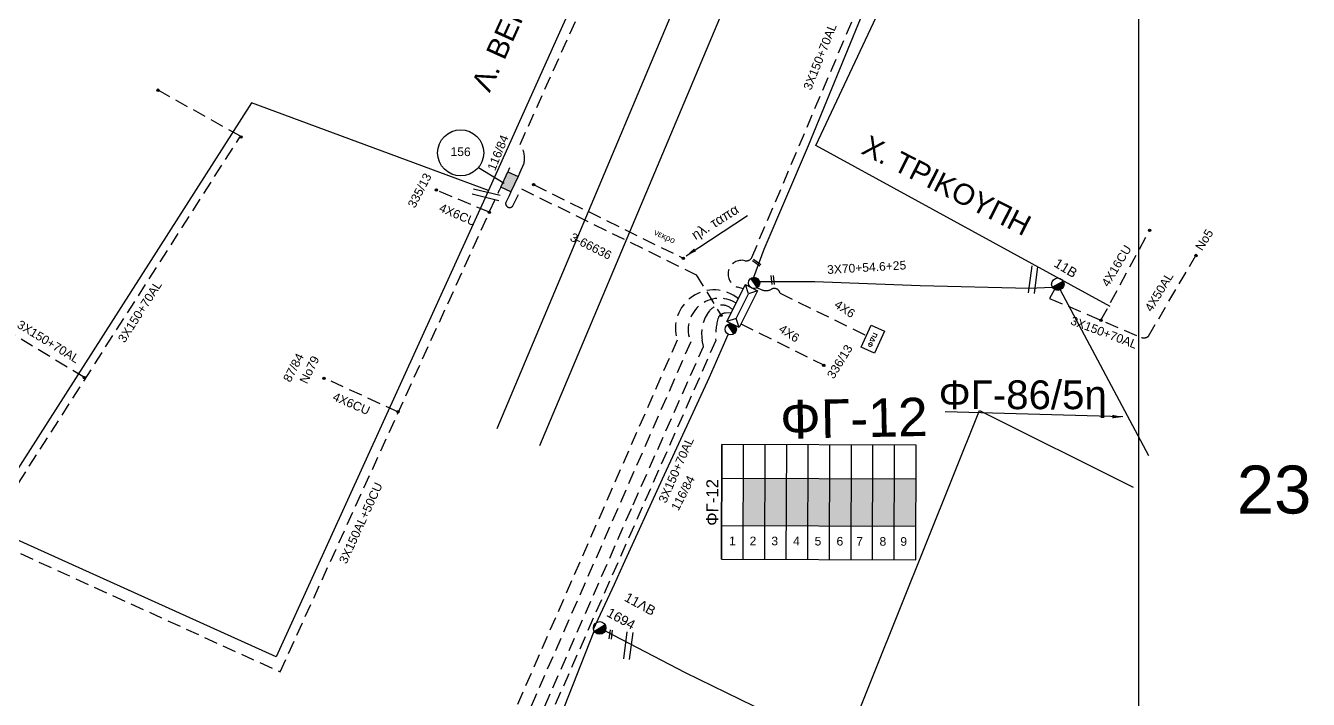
# Model space of a CAD drawing. Header units: millimetres. Extents: x 2662 to 4998, y 438 to 1235.
# Drawn here: x 4797.9 to 4918.8, y 846.5 to 909.9 of the extents above; entities that cross this region are included whole.
import ezdxf
from ezdxf.enums import TextEntityAlignment as Align

# ---------------------------------------------------------------- set-up
doc = ezdxf.new("R2010")
doc.units = ezdxf.units.MM
doc.linetypes.add('DASHED', pattern=[19.05, 12.7, -6.35])
for name, color, linetype in [('Link Box 4 Διευθύνσεων', 7, 'Continuous'), ('Pillar Δημοτικού Φωτισμού', 7, 'Continuous'), ('Άγνωστα', 7, 'Continuous'), ('Ασφαλειοκιβώτια Χ.Τ 9 αναχωρήσεων', 7, 'Continuous'), ('Γυμνά εναέρια ΧΤ και ΦΟΠ (3Φ)   4x50+16AL', 7, 'Continuous'), ('Επιγραφές - Σχήματα', 7, 'Continuous'), ('Καλώδια ΧΤ   3x150+50CU', 7, 'DASHED'), ('Καλώδια ΧΤ   3x150+70AL', 7, 'DASHED'), ('Καλώδια ΧΤ   3x150AL+50CU', 7, 'DASHED'), ('Καλώδια ΧΤ   4x50AL', 7, 'DASHED'), ('Καλώδια ΧΤ   4x6CU', 7, 'DASHED'), ('Μηχανική τομή', 7, 'Continuous'), ('Στύλος ΦΜ', 7, 'Continuous'), ('Στύλος ΦΜ @ 1', 7, 'Continuous'), ('Συνδέσεις', 7, 'Continuous'), ('Συνεστραμμένα ΧΤ   3x70+54.6+25 AL', 7, 'SYN_LINE'), ('Τομή', 7, 'Continuous'), ('Υποσταθμός εναέριος 2 στύλων', 7, 'Continuous'), ('Υποσταθμός πόλεως', 7, 'Continuous'), ('Υπόβαθρο ΔΕΗ', 7, 'Continuous'), ('Υπόγεια καλώδια Παροχών ΧΤ   4x16CU', 7, 'DASHED'), ('Υπόγεια καλώδια Παροχών ΧΤ   4x6', 7, 'DASHED')]:
    doc.layers.add(name, color=color, linetype=linetype)
doc.styles.add('arial', font='ARIAL.TTF')
doc.styles.get("Standard").update_dxf_attribs({"font": 'ARIAL.TTF'})
doc.linetypes.add('SYN_LINE', pattern='A,0.5,-0.0001,["/\\/\\/\\/",Standard,S=0.1,R=0,X=0,Y=-0.05],-0.25', length=0.7501)
doc.dimstyles.new('ISO-25', dxfattribs={"dimtxt": 2.5, "dimasz": 2.5, "dimexe": 1.25, "dimexo": 0.625, "dimtad": 1, "dimtxsty": 'Standard', "dimcen": 2.5, "dimadec": 0, "dimazin": 0, "dimtfac": 1, "dimtmove": 0, "dimatfit": 3, "dimfxl": 1, "dimarcsym": 0})

# ---------------------------------------------------------------- blocks, each defined once
blk = doc.blocks.new('ΤΟΜΗ')
at = {"layer": 'Τομή', "ltscale": 40}
for p, q in [((-5.68, 0), (5.68, 0)), ((5.68, -2.33), (-5.68, -2.33))]:
    blk.add_line(p, q, dxfattribs=at)
blk = doc.blocks.new('ΜΗΧΑΝΙΚΗ ΤΟΜΗ')
at = {"layer": 'Μηχανική τομή', "ltscale": 40}
for p, q in [((-1.89, 0.78), (1.89, 0.78)), ((1.89, 0), (-1.89, 0))]:
    blk.add_line(p, q, dxfattribs=at)
blk = doc.blocks.new('ΥΠΑΡΧΩΝ ΤΣΙΜΕΝΤΕΝΙΟΣ ΣΤΥΛΟΣ')
at = {"layer": 'Στύλος ΦΜ'}
blk.add_hatch(color=7, dxfattribs=at).paths.add_polyline_path([(-1.29, -2.28, 0.574793), (2.62, 0, 0.268822), (1.3, 2.27)])
at = {"layer": 'Στύλος ΦΜ', "color": 7}
blk.add_line((-1.29, -2.28), (1.3, 2.27), dxfattribs=at)
blk.add_circle((0, 0), 2.62, dxfattribs=at)
at = {"layer": 'Στύλος ΦΜ', "flags": 4}
for tag, p in [('ΑΡΙΘΜΟΣ', (-4.68, 8.05)), ('ΤΥΠΟΣ', (-4.91, 3.03))]:
    blk.add_attdef(tag, p, '', height=4, dxfattribs=at)
blk = doc.blocks.new('ΥΠΟΣΤΑΘΜΟΣ ΕΝΑΕΡΙΟΣ ΕΠΙ 2 ΣΤΥΛΩΝ')
at = {"layer": 'Υποσταθμός εναέριος 2 στύλων', "linetype": 'Continuous'}
for points in [[(-11.97, -2.11, 0.574793), (-8.45, -0.07, 0.268822), (-9.64, 1.98)], [(9.68, -2.15, 0.574793), (13.19, -0.1, 0.268822), (12.01, 1.95)]]:
    blk.add_hatch(color=256, dxfattribs=at).paths.add_polyline_path(points)
for p, q in [((-11.97, -2.11), (-9.64, 1.98)), ((9.68, -2.15), (12.01, 1.95))]:
    blk.add_line(p, q, dxfattribs=at)
for centre in [(-10.81, -0.07), (10.84, -0.1)]:
    blk.add_circle(centre, 2.36, dxfattribs=at)
at = {"layer": 'Υποσταθμός πόλεως', "linetype": 'Continuous', "ltscale": 40}
blk.add_lwpolyline([(-8.57, 2.82), (8.57, 2.82), (8.57, -2.82), (-8.57, -2.82)], close=True, dxfattribs=at)
for points in [[(-5.75, 0), (-8.57, 2.82)], [(-8.57, -2.82), (-5.75, 0)], [(-5.75, 0), (5.75, 0)], [(5.75, 0), (8.57, 2.82)], [(8.57, -2.82), (5.75, 0)]]:
    blk.add_lwpolyline(points, dxfattribs=at)
at = {"layer": 'Υποσταθμός εναέριος 2 στύλων', "ltscale": 40, "flags": 1}
for tag, p in [('ΜΕΤΑΣΧΗΜΑΤΙΣΜΟΣ', (14.09, 2.51)), ('ΙΣΧΥΣ', (14.07, -0.28)), ('ΑΡΙΘΜΟΣ', (14.19, -3))]:
    blk.add_attdef(tag, p, '', height=1.8, dxfattribs=at)
blk = doc.blocks.new('LINK BOX 4 ΑΝΑΧΩΡΗΣΕΩΝ')
at = {"layer": 'Link Box 4 Διευθύνσεων', "ltscale": 40}
blk.add_hatch(color=256, dxfattribs=at).paths.add_polyline_path([(-3.54, 0), (-3.54, -4.67), (3.54, -4.67), (3.54, 0)])
for p, q in [((-3.54, 0), (-5.33, 0)), ((5.33, 0), (3.54, 0)), ((-3.54, -4.67), (-5.33, -4.67)), ((5.33, -4.67), (3.54, -4.67))]:
    blk.add_line(p, q, dxfattribs=at)
blk.add_lwpolyline([(-3.54, -4.67), (-3.54, 0), (3.54, 0), (3.54, -4.67)], close=True, dxfattribs=at)
blk = doc.blocks.new('_ΣΥΝΔΕΣΗ')
at = {"layer": 'Συνδέσεις', "linetype": 'SYN_LINE', "ltscale": 40}
blk.add_hatch(color=256, dxfattribs=at).paths.add_polyline_path([(0.5, -0.01, 1), (-0.5, -0.01, 1)])
at = {"layer": 'Συνδέσεις'}
blk.add_circle((0, -0.01), 0.5, dxfattribs=at)
blk = doc.blocks.new('ΑΣΦΑΛΕΙΟΚΙΒΩΤΙΟ ΥΠΟΣΤΑΘΜΟΥ 9 ΑΝΑΧΩΡΗΣΕΩΝ')
at = {"layer": 'Ασφαλειοκιβώτια Χ.Τ 9 αναχωρήσεων', "ltscale": 40}
for p, q in [((-23.8, 40.36), (24.02, 40.36)), ((-9.72, 40.36), (-9.72, -40.64)), ((9.94, 40.36), (9.94, -40.64)), ((-23.8, 31.36), (24.02, 31.36)), ((-23.8, 22.36), (24.02, 22.36)), ((-23.8, 13.36), (24.02, 13.36)), ((-23.8, 4.36), (24.02, 4.36)), ((-23.8, -4.64), (24.02, -4.64)), ((-23.8, -13.64), (24.02, -13.64)), ((-23.8, -22.64), (24.02, -22.64)), ((-23.8, -31.64), (24.02, -31.64))]:
    blk.add_line(p, q, dxfattribs=at)
at = {"layer": 'Ασφαλειοκιβώτια Χ.Τ 9 αναχωρήσεων'}
blk.add_lwpolyline([(-23.8, -40.64), (24.02, -40.64), (24.02, 40.36), (-23.8, 40.36)], close=True, dxfattribs=at)
for s, p in [('1', (-17.96, 37.24)), ('2', (-17.96, 28.67)), ('3', (-17.96, 19.6)), ('4', (-17.96, 10.58)), ('5', (-17.96, 1.57)), ('6', (-17.96, -7.57)), ('7', (-17.96, -15.81)), ('8', (-17.96, -25.5)), ('9', (-17.96, -34.19))]:
    blk.add_text(s, height=3.6, rotation=270, dxfattribs=at).set_placement(p)
at = {"layer": 'Ασφαλειοκιβώτια Χ.Τ 9 αναχωρήσεων', "ltscale": 40}
for tag, height, p in [('ΟΝΟΜΑ', 5, (-0.16, 44.31)), ('ΚΕΙΜΕΝΟ 1', 2, (17.06, 35.59)), ('ΚΕΙΜΕΝΟ 2', 2, (17.06, 26.88)), ('ΚΕΙΜΕΝΟ 3', 2, (17.06, 17.69)), ('ΚΕΙΜΕΝΟ 4', 2, (17.06, 8.71)), ('ΚΕΙΜΕΝΟ 5', 2, (17.06, -0.13)), ('ΚΕΙΜΕΝΟ 6', 2, (17.06, -9.05)), ('ΚΕΙΜΕΝΟ 7', 2, (17.06, -18.13)), ('ΚΕΙΜΕΝΟ 8', 2, (17.06, -26.85)), ('ΚΕΙΜΕΝΟ 9', 2, (17.06, -35.99)), ('ΣΧ', 2, (-0.1, -42.64))]:
    blk.add_attdef(tag, text='', height=height, dxfattribs=at).set_placement(p, align=Align.MIDDLE_CENTER)
blk = doc.blocks.new('PILLAR ΔΗΜΟΤΙΚΟΥ ΦΩΤΙΣΜΟΥ')
at = {"layer": 'Pillar Δημοτικού Φωτισμού', "ltscale": 40}
for p, q in [((-3.64, 2), (3.07, 2)), ((-3.64, -2), (-3.64, 2)), ((3.07, 2), (3.07, -2)), ((3.07, -2), (-3.64, -2))]:
    blk.add_line(p, q, dxfattribs=at)
at = {"layer": 'Pillar Δημοτικού Φωτισμού', "insert": (-2.13, 0.69), "char_height": 1.3575, "width": 109.961, "attachment_point": 1}
blk.add_mtext('{\\fArial|b1|i0|c161|p34;ΠΔΦ}', dxfattribs=at)

msp = doc.modelspace()

# ---------------------------------------------------------------- hatches: boundary and pattern name
at = {"layer": 'Ασφαλειοκιβώτια Χ.Τ 9 αναχωρήσεων'}
h = msp.add_hatch(color=6, dxfattribs=at)
h.dxf.hatch_style = 1
h.paths.add_polyline_path([(4865.51, 867.29), (4865.49, 862.84), (4867.53, 862.84), (4867.54, 867.28)])
h = msp.add_hatch(color=85, dxfattribs=at)
h.dxf.hatch_style = 1
h.paths.add_polyline_path([(4867.54, 867.28), (4867.53, 862.84), (4869.56, 862.83), (4869.57, 867.27)])
h = msp.add_hatch(color=27, dxfattribs=at)
h.dxf.hatch_style = 1
h.paths.add_polyline_path([(4869.57, 867.27), (4869.56, 862.83), (4871.59, 862.82), (4871.61, 867.27)])
h = msp.add_hatch(color=1, dxfattribs=at)
h.dxf.hatch_style = 1
h.paths.add_polyline_path([(4871.61, 867.27), (4871.59, 862.82), (4873.63, 862.82), (4873.64, 867.26)])
h = msp.add_hatch(color=2, dxfattribs=at)
h.dxf.hatch_style = 1
h.paths.add_polyline_path([(4873.64, 867.26), (4873.63, 862.82), (4875.66, 862.81), (4875.68, 867.25)])
h = msp.add_hatch(color=133, dxfattribs=at)
h.dxf.hatch_style = 1
h.paths.add_polyline_path([(4875.68, 867.25), (4875.66, 862.81), (4877.69, 862.8), (4877.71, 867.24)])
h = msp.add_hatch(color=30, dxfattribs=at)
h.dxf.hatch_style = 1
h.paths.add_polyline_path([(4877.71, 867.24), (4877.69, 862.8), (4879.73, 862.79), (4879.74, 867.24)])
h = msp.add_hatch(color=173, dxfattribs=at)
h.dxf.hatch_style = 1
h.paths.add_polyline_path([(4879.74, 867.24), (4879.73, 862.79), (4881.76, 862.79), (4881.78, 867.23)])

# ---------------------------------------------------------------- linework, layer by layer
at = {"layer": 'Άγνωστα', "color": 27}
msp.add_lwpolyline([(4866.5, 886.22), (4867.47, 888.88), (4871.66, 898.64), (4876.83, 911.25), (4880.87, 918.78), (4882.71, 923.06)], dxfattribs=at)
at = {"layer": 'Άγνωστα', "color": 30}
msp.add_lwpolyline([(4833.41, 798.68), (4835.08, 805.68), (4836.59, 813.42), (4838.18, 820.62), (4841.77, 828.64), (4841.77, 828.64), (4846.1, 839.15), (4848.25, 844.77), (4851.46, 852.89), (4851.39, 853.09), (4853.37, 857.32), (4854.21, 859.2), (4857.9, 867.24), (4862.31, 876.8), (4864.08, 880.84)], dxfattribs=at)
at = {"layer": 'Γυμνά εναέρια ΧΤ και ΦΟΠ (3Φ)   4x50+16AL', "color": 6, "ltscale": 40}
msp.add_lwpolyline([(4852.49, 852.91), (4860.04, 849), (4874.19, 842.08), (4874.19, 842.08), (4899.78, 829.99), (4905.35, 827.55)], dxfattribs=at)
at = {"layer": 'Επιγραφές - Σχήματα'}
for points in [[(4902.79, 717.58), (4902.79, 1215.67)], [(4840.55, 896.55), (4842.98, 895.08)]]:
    msp.add_lwpolyline(points, dxfattribs=at)
msp.add_circle((4838.87, 897.94), 2.17, dxfattribs=at)
at = {"layer": 'Καλώδια ΧΤ   3x150+70AL', "color": 30, "linetype": 'DASHED', "ltscale": 0.1}
msp.add_lwpolyline([(4844.44, 896.07), (4844.84, 896.96, 0.209238), (4844.47, 898.72), (4858.11, 929.04), (4856.78, 929.71), (4863.27, 942.56)], format="xyb", dxfattribs=at)
at = {"layer": 'Καλώδια ΧΤ   3x150+70AL', "color": 133, "ltscale": 0.1}
msp.add_lwpolyline([(4865.5, 885.12), (4864.98, 885.28, -0.969353), (4865.66, 887.78, 0.341384), (4866.3, 888.07), (4876.67, 912.5), (4882.47, 924.69), (4887.15, 935.2), (4887.15, 935.2), (4887.15, 935.2), (4887.15, 935.2), (4887.15, 935.2)], format="xyb", dxfattribs=at)
at = {"layer": 'Καλώδια ΧΤ   3x150+70AL', "color": 151, "ltscale": 0.1}
for points in [[(4793.22, 862.4), (4794.11, 862.01), (4818.12, 899.5), (4810.34, 903.84)], [(4803.41, 876.77), (4796.6, 880.9)]]:
    msp.add_lwpolyline(points, dxfattribs=at)
msp.add_lwpolyline([(4793.04, 862.47), (4793.04, 862.47), (4793, 861.84, 0.531836), (4794.36, 860.8, 0.090281), (4794.69, 860.98, -0.354222), (4795.66, 860.98), (4821.86, 849.06), (4842.5, 894.38), (4842.5, 894.38), (4842.5, 894.38)], format="xyb", dxfattribs=at)
at = {"layer": 'Καλώδια ΧΤ   3x150+70AL', "color": 27, "ltscale": 0.1}
msp.add_lwpolyline([(4894.83, 885.07), (4894.37, 884.23), (4903.02, 880.55, 0.213342), (4903.51, 880.56, 0.213342)], format="xyb", dxfattribs=at)
at = {"layer": 'Καλώδια ΧΤ   3x150+70AL', "color": 27, "linetype": 'SYN_LINE', "ltscale": 10}
msp.add_lwpolyline([(4895.37, 885.03), (4903.69, 869.45)], dxfattribs=at)
at = {"layer": 'Καλώδια ΧΤ   3x150+70AL', "color": 173, "ltscale": 0.1}
msp.add_lwpolyline([(4864.36, 882.86), (4864.36, 882.86), (4863.81, 882.85, 0.331436), (4863.11, 882.3, 0.083195), (4862.9, 880.25), (4846.72, 843.58), (4853.23, 840.9)], format="xyb", dxfattribs=at)
at = {"layer": 'Καλώδια ΧΤ   3x150AL+50CU', "color": 173, "linetype": 'DASHED', "ltscale": 0.1}
msp.add_lwpolyline([(4843.44, 893.9), (4843.12, 893.27, 0.755611), (4843.75, 892.89), (4844.59, 894.55), (4861.07, 886.46), (4863.37, 882.69)], format="xyb", dxfattribs=at)
at = {"layer": 'Καλώδια ΧΤ   3x150AL+50CU', "linetype": 'DASHED', "ltscale": 0.1}
msp.add_lwpolyline([(4845.78, 894.92), (4859.84, 888.01)], dxfattribs=at)
at = {"layer": 'Καλώδια ΧΤ   3x150AL+50CU', "color": 2, "linetype": 'DASHED', "ltscale": 0.1}
msp.add_lwpolyline([(4865.04, 884.2, 0.745279), (4859.27, 880.31), (4842.96, 843.12), (4843.51, 841.88), (4834.82, 822.05), (4831.02, 803.26, 0.202702), (4829.16, 800.12, 0.183031), (4824.99, 798.89), (4823.19, 794.14, 0.267948), (4823.96, 791.92), (4820.1, 781.73), (4821.91, 781.07), (4814.07, 760.49, 0.438761), (4814.32, 758.71), (4812.38, 752.29), (4812.96, 751.38), (4800.13, 717.59)], format="xyb", dxfattribs=at)
at = {"layer": 'Καλώδια ΧΤ   3x150AL+50CU', "color": 6, "linetype": 'DASHED', "ltscale": 0.1}
msp.add_lwpolyline([(4864.83, 883.79, 0.734684), (4860.55, 880.13), (4844.63, 843.83), (4845.14, 842.21), (4836.17, 821.74), (4832.31, 802.67, 0.233251), (4829.86, 799.1, 0.222975), (4826.18, 798.43), (4824.37, 793.65)], format="xyb", dxfattribs=at)
at = {"layer": 'Καλώδια ΧΤ   3x150AL+50CU', "color": 1, "linetype": 'DASHED', "ltscale": 0.1}
msp.add_lwpolyline([(4827.57, 794.04), (4827.24, 793.18, -0.351846), (4825.54, 794.15), (4826.8, 797.47, -0.327188), (4830.18, 798.15), (4830.81, 799.8, -0.283982), (4833.46, 801.47), (4837.55, 821.69), (4846.58, 842.31), (4846.03, 844.08), (4855.11, 864.79), (4861.75, 879.7), (4861.63, 880.31, -0.219601), (4862.31, 883.05, -0.454958), (4864.51, 883.15)], format="xyb", dxfattribs=at)
at = {"layer": 'Καλώδια ΧΤ   4x50AL', "color": 27, "ltscale": 0.1}
msp.add_lwpolyline([(4903.51, 880.56, 0.089455), (4903.68, 880.68), (4908.16, 888.27)], format="xyb", dxfattribs=at)
at = {"layer": 'Καλώδια ΧΤ   4x6CU', "color": 151, "ltscale": 0.1}
msp.add_lwpolyline([(4833, 873.51), (4826, 876.73)], dxfattribs=at)
at = {"layer": 'Συνεστραμμένα ΧΤ   3x70+54.6+25 AL', "color": 85, "linetype": 'SYN_LINE', "ltscale": 10}
msp.add_lwpolyline([(4867.03, 885.83), (4867.03, 885.83), (4872.23, 885.81), (4882.16, 885.45), (4892.44, 885.2), (4894.62, 885.29)], dxfattribs=at)
at = {"layer": 'Υπόβαθρο ΔΕΗ'}
for points in [[(4799.98, 961.45), (4856.99, 928.85), (4841.49, 894.4), (4819.17, 902.65), (4793.79, 862.96), (4755.47, 880.26), (4799.98, 961.45)], [(4900.07, 883.48), (4872.33, 898.63), (4883.42, 922.24), (4903.36, 911.98)], [(4841.49, 894.4), (4821.47, 850.46), (4793.79, 862.96)], [(4900.58, 831), (4875.3, 842.6), (4887.75, 873.67), (4902.23, 866.44)]]:
    msp.add_lwpolyline(points, dxfattribs=at)
msp.add_lwpolyline([(4846.34, 870.37), (4870.25, 927.18, 0.630322), (4866.17, 928.73), (4842.27, 871.96)], format="xyb", dxfattribs=at)
at = {"layer": 'Υπόγεια καλώδια Παροχών ΧΤ   4x16CU', "color": 27, "ltscale": 0.1}
msp.add_lwpolyline([(4899.21, 882.17), (4903.79, 890.63)], dxfattribs=at)
at = {"layer": 'Υπόγεια καλώδια Παροχών ΧΤ   4x6', "color": 151, "linetype": 'DASHED', "ltscale": 0.1}
msp.add_lwpolyline([(4841.58, 892.35), (4836.63, 894.4)], dxfattribs=at)
at = {"layer": 'Υπόγεια καλώδια Παροχών ΧΤ   4x6', "color": 85, "ltscale": 0.1}
msp.add_lwpolyline([(4866.82, 885.24), (4867.11, 885.09, 0.24675), (4868.16, 885.1, -0.332604), (4868.82, 885, -0.149854), (4868.97, 884.72), (4877.12, 880.72)], format="xyb", dxfattribs=at)
at = {"layer": 'Υπόγεια καλώδια Παροχών ΧΤ   4x6', "color": 30, "linetype": 'DASHED', "ltscale": 0.1}
msp.add_lwpolyline([(4865.27, 881.84), (4873.12, 877.94)], dxfattribs=at)

# ---------------------------------------------------------------- block references
at = {"layer": 'Link Box 4 Διευθύνσεων', "xscale": 0.2259914949150554, "yscale": 0.2259914949150554, "zscale": 0.2259914949150554, "rotation": 65.47666572237951}
msp.add_blockref('LINK BOX 4 ΑΝΑΧΩΡΗΣΕΩΝ', (4842.98, 895.42), dxfattribs=at)
at = {"layer": 'Pillar Δημοτικού Φωτισμού', "xscale": 0.3389872423725275, "yscale": 0.3389872423725275, "zscale": 0.3389872423725275, "rotation": 245.4129472006826}
msp.add_blockref('PILLAR ΔΗΜΟΤΙΚΟΥ ΦΩΤΙΣΜΟΥ', (4877.67, 880.31), dxfattribs=at)
at = {"layer": 'Ασφαλειοκιβώτια Χ.Τ 9 αναχωρήσεων', "xscale": 0.2259914949150555, "yscale": 0.2259914949150555, "zscale": 0.2259914949150555, "rotation": 89.79863056021844}
msp.add_blockref('ΑΣΦΑΛΕΙΟΚΙΒΩΤΙΟ ΥΠΟΣΤΑΘΜΟΥ 9 ΑΝΑΧΩΡΗΣΕΩΝ', (4872.59, 865.02), dxfattribs=at).add_auto_attribs({'ΟΝΟΜΑ': 'ΦΓ-12'})
at = {"layer": 'Μηχανική τομή'}
for p, xscale, yscale, zscale, rotation in [((4866.71, 887.52), 0.2259914949150554, 0.2259914949150554, 0.2259914949150554, 323.3635569184125), ((4868.36, 885.97), 0.2259914949150554, 0.2259914949150554, 0.2259914949150554, 96.28171622420209), ((4852.93, 852.59), 0.2259914949150551, 0.2259914949150551, 0.2259914949150551, 262.4852333211841)]:
    msp.add_blockref('ΜΗΧΑΝΙΚΗ ΤΟΜΗ', p, dxfattribs=dict(at, xscale=xscale, yscale=yscale, zscale=zscale, rotation=rotation))
at = {"layer": 'Στύλος ΦΜ @ 1', "ltscale": 40}
ref = msp.add_blockref('ΥΠΑΡΧΩΝ ΤΣΙΜΕΝΤΕΝΙΟΣ ΣΤΥΛΟΣ', (4895.14, 885.57), dxfattribs=dict(at, xscale=0.2259914949150554, yscale=0.2259914949150554, zscale=0.2259914949150554, rotation=328.5155825786242))
ref.add_attrib('ΤΥΠΟΣ', '11B', (4894.7, 887.29), dxfattribs={"layer": 'Στύλος ΦΜ', "height": 0.904, "rotation": 328.5156, "flags": 4})
ref = msp.add_blockref('ΥΠΑΡΧΩΝ ΤΣΙΜΕΝΤΕΝΙΟΣ ΣΤΥΛΟΣ', (4851.97, 853.2), dxfattribs=dict(at, xscale=0.2259914949150554, yscale=0.2259914949150554, zscale=0.2259914949150554, rotation=331.1723990868637))
ref.add_attrib('ΤΥΠΟΣ', '1694', (4852.54, 854.35), dxfattribs={"layer": 'Στύλος ΦΜ', "height": 0.904, "rotation": 331.1724, "flags": 4})
ref.add_attrib('ΑΡΙΘΜΟΣ', '11ΛΒ', (4854.21, 855.8), dxfattribs={"layer": 'Στύλος ΦΜ', "height": 0.904, "rotation": 331.1724, "flags": 4})
at = {"layer": 'Συνδέσεις', "xscale": 0.2259914949150555, "yscale": 0.2259914949150555, "zscale": 0.2259914949150555}
for p in [(4810.34, 903.84), (4818.16, 899.44), (4836.58, 894.45), (4845.74, 894.95), (4841.57, 892.35), (4903.79, 890.64), (4859.86, 888.01), (4908.16, 888.27), (4863.39, 882.65), (4899.21, 882.17), (4873.09, 877.93), (4803.41, 876.77), (4825.99, 876.7), (4832.96, 873.56)]:
    msp.add_blockref('_ΣΥΝΔΕΣΗ', p, dxfattribs=at)
at = {"layer": 'Τομή'}
for p, xscale, yscale, zscale, rotation in [((4841.21, 893.73), 0.2259914949150554, 0.2259914949150554, 0.2259914949150554, 166.2733651379715), ((4892.55, 886.03), 0.2259914949150553, 0.2259914949150553, 0.2259914949150553, 82.39559894253867), ((4854.4, 851.56), 0.2259914949150553, 0.2259914949150553, 0.2259914949150553, 82.39559894253867)]:
    msp.add_blockref('ΤΟΜΗ', p, dxfattribs=dict(at, xscale=xscale, yscale=yscale, zscale=zscale, rotation=rotation))
at = {"layer": 'Υποσταθμός εναέριος 2 στύλων', "xscale": 0.2259914949150555, "yscale": 0.2259914949150555, "zscale": 0.2259914949150555, "rotation": 63.29175422228174}
msp.add_blockref('ΥΠΟΣΤΑΘΜΟΣ ΕΝΑΕΡΙΟΣ ΕΠΙ 2 ΣΤΥΛΩΝ', (4865.4, 883.51), dxfattribs=at)

# ---------------------------------------------------------------- texts
at = {"ltscale": 40, "insert": (4868.93, 874.62), "char_height": 3.6159, "width": 19.1112, "attachment_point": 1, "rotation": 1.1435, "style": 'arial'}
msp.add_mtext('{\\fArial|b0|i0|c204|p34;Ф}Γ-12', dxfattribs=at)
at = {"ltscale": 40, "insert": (4912.01, 868.49), "char_height": 4.52, "width": 19.1112, "attachment_point": 1, "style": 'arial'}
msp.add_mtext('23', dxfattribs=at)
at = {"layer": 'Άγνωστα', "ltscale": 40, "attachment_point": 1, "style": 'arial'}
for s, insert, char_height, width, rotation in [('116/84', (4841.35, 896.49), 0.814, 62.5458, 67.9981), ('335/13', (4833.83, 893.04), 0.814, 7.7011, 62.5085), ('3-66636', (4849.46, 890.45), 0.814, 62.5458, 333.3525), ('Νο5', (4908.04, 889.09), 0.814, 2.6715, 57.7847), ('3X70+54.6+25', (4873.38, 887.34), 0.8136, 4.305, 3.3913), ('87/84', (4822.09, 876.64), 0.814, 2.8847, 62.5085), ('336/13', (4873.33, 877.01), 0.814, 2.6715, 58.3757), ('Νο79', (4823.65, 876.47), 0.814, 2.6715, 63.8573), ('116/84', (4858.66, 864.54), 0.814, 3.6231, 62.7405)]:
    msp.add_mtext(s, dxfattribs=dict(at, insert=insert, char_height=char_height, width=width, rotation=rotation))
at = {"layer": 'Επιγραφές - Σχήματα', "ltscale": 40, "attachment_point": 1, "style": 'arial'}
for s, insert, char_height, width, rotation in [('{\\H1.0833x;Λ. ΒΕΪΚΟΥ}', (4839.81, 904.34), 1.8079, 19.1112, 65.6182), ('{\\H1.0833x;Χ. ΤΡΙΚΟΥΠΗ}', (4877.39, 899.67), 1.8079, 19.1112, 333.0151), ('{\\H1.0833x;ηλ. ταπα}', (4860.5, 890.49), 0.8499, 8.9841, 32.3436), ('νεκρο', (4857.28, 890.79), 0.584, 6.1786, 334.988)]:
    msp.add_mtext(s, dxfattribs=dict(at, insert=insert, char_height=char_height, width=width, rotation=rotation))
at = {"layer": 'Επιγραφές - Σχήματα', "insert": (4837.92, 898.46), "char_height": 0.814, "width": 7.7372, "attachment_point": 1, "rotation": 359.4102}
msp.add_mtext('156', dxfattribs=at)
at = {"layer": 'Επιγραφές - Σχήματα', "ltscale": 40, "insert": (4883.91, 876.51), "char_height": 2.712, "width": 19.1112, "attachment_point": 1, "style": 'arial'}
msp.add_mtext('ΦΓ-86/5η', dxfattribs=at)
at = {"layer": 'Καλώδια ΧΤ   3x150+50CU', "ltscale": 40, "insert": (4827.36, 859.5), "char_height": 0.8136, "width": 62.5458, "attachment_point": 1, "rotation": 65.3735, "style": 'arial'}
msp.add_mtext('3X150AL+50CU', dxfattribs=at)
at = {"layer": 'Καλώδια ΧΤ   3x150+70AL', "ltscale": 40, "char_height": 0.814, "attachment_point": 1, "style": 'arial'}
for insert, width, rotation in [((4871.13, 904.07), 62.5458, 68.3504), ((4806.51, 880.42), 62.5458, 57.3728), ((4896.55, 882.58), 6.5486, 339.169), ((4797.41, 882.23), 62.5458, 328.568), ((4857.47, 865.21), 6.802, 66.292)]:
    msp.add_mtext('3X150+70AL', dxfattribs=dict(at, insert=insert, width=width, rotation=rotation))
at = {"layer": 'Καλώδια ΧΤ   4x50AL', "ltscale": 40, "insert": (4903.29, 883.32), "char_height": 0.814, "width": 4.305, "attachment_point": 1, "rotation": 58.9505, "style": 'arial'}
msp.add_mtext('4X50AL', dxfattribs=at)
at = {"layer": 'Καλώδια ΧΤ   4x6CU', "ltscale": 40, "char_height": 0.814, "width": 3.5136, "attachment_point": 1, "rotation": 336.8529, "style": 'arial'}
for insert in [(4837.08, 893.21), (4827.05, 875.42)]:
    msp.add_mtext('4X6CU', dxfattribs=dict(at, insert=insert))
at = {"layer": 'Υπόγεια καλώδια Παροχών ΧΤ   4x16CU', "ltscale": 40, "insert": (4899.21, 885.67), "char_height": 0.814, "width": 4.305, "attachment_point": 1, "rotation": 58.9505, "style": 'arial'}
msp.add_mtext('4X16CU', dxfattribs=at)
at = {"layer": 'Υπόγεια καλώδια Παροχών ΧΤ   4x6', "ltscale": 40, "char_height": 0.814, "width": 4.305, "attachment_point": 1, "rotation": 326.5617, "style": 'arial'}
for insert in [(4874.45, 884.14), (4869.21, 881.84)]:
    msp.add_mtext('4X6', dxfattribs=dict(at, insert=insert))

# ---------------------------------------------------------------- leaders
at = {"layer": 'Επιγραφές - Σχήματα', "ltscale": 40}
for points in [[(4860.12, 888.25), (4865.89, 892.05)], [(4901.28, 873.07), (4884.52, 873.54)]]:
    msp.add_leader(points, dimstyle='ISO-25', override={"dimasz": 1, "dimtad": 0}, dxfattribs=at)

doc.saveas('drawing.dxf')
